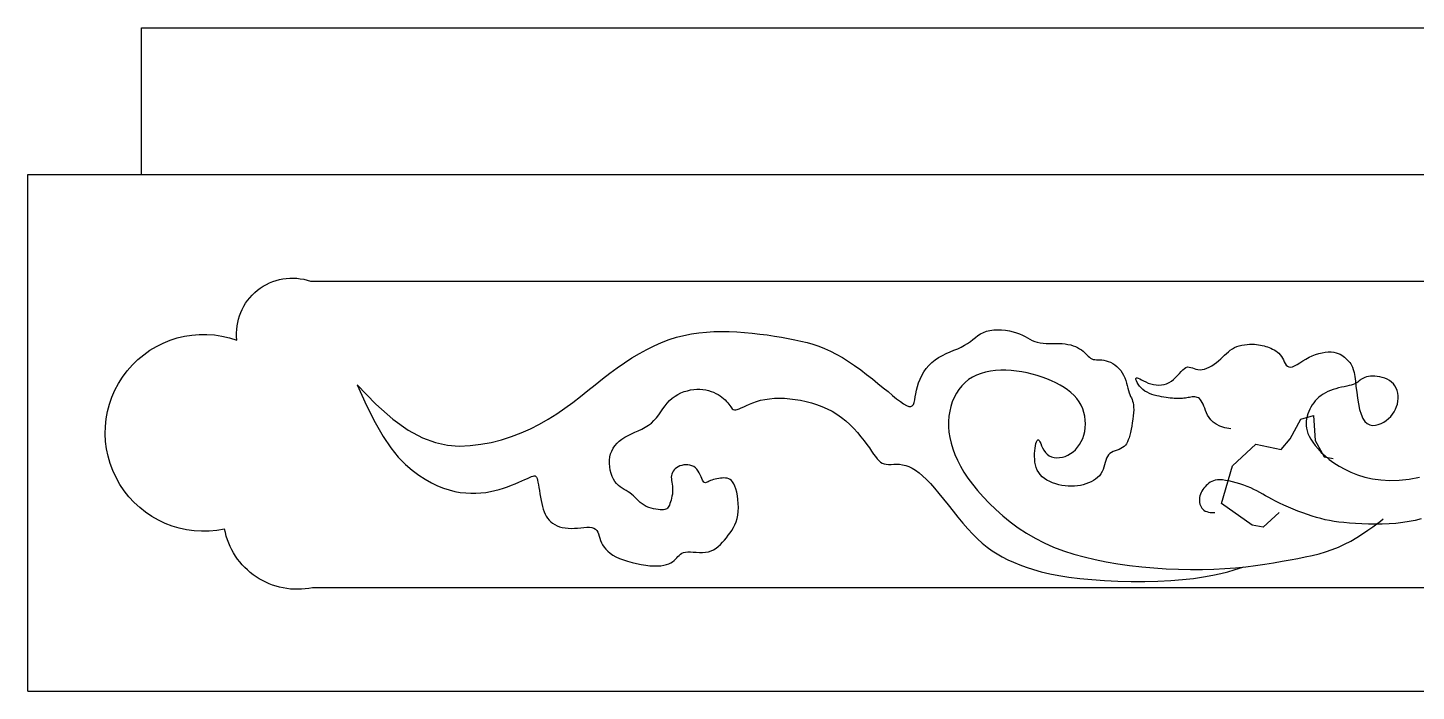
# Model space of a CAD drawing. Extents: x 1546 to 2300, y 2585 to 3453.
# Drawn here: x 1636.4 to 1821.6, y 2934.7 to 3023.2 of the extents above; entities that cross this region are included whole.
import ezdxf

# ---------------------------------------------------------------- set-up
doc = ezdxf.new("R2010")
doc.units = 0
doc.header["$LTSCALE"] = 100
doc.header["$MEASUREMENT"] = 0
doc.layers.add('4', color=4, linetype='CONTINUOUS')
doc.layers.add('7', color=7, linetype='CONTINUOUS')

msp = doc.modelspace()

# ---------------------------------------------------------------- linework, layer by layer
at = {"layer": '4'}
for p, q in [((1651.6, 3023.16), (2194.71, 3023.16)), ((1651.6, 3003.59), (1651.6, 3023.16)), ((1636.44, 3003.59), (2209.86, 3003.59)), ((1636.44, 2934.66), (1636.44, 3003.59)), ((1636.44, 2934.66), (2209.86, 2934.66))]:
    msp.add_line(p, q, dxfattribs=at)
at = {"layer": '7'}
msp.add_lwpolyline([(2172.97, 2989.35, -0.552985), (2182.79, 2981.5, -1.325829), (2184.43, 2956.3, -0.419525), (2172.73, 2948.46), (1674.4, 2948.46, -0.419525), (1662.69, 2956.3, -1.325829), (1664.33, 2981.5, -0.552985), (1674.16, 2989.35)], format="xyb", close=True, dxfattribs=at)
for points in [[(1680.39, 2975.51), (1682.88, 2972.95), (1685.14, 2970.96), (1687.19, 2969.49), (1689.07, 2968.47), (1690.81, 2967.82), (1692.43, 2967.48), (1693.96, 2967.37), (1695.43, 2967.43), (1696.86, 2967.6), (1698.26, 2967.86), (1699.63, 2968.2), (1700.96, 2968.62), (1702.25, 2969.11), (1703.5, 2969.67), (1704.7, 2970.28), (1705.87, 2970.95), (1706.99, 2971.66), (1708.07, 2972.41), (1709.12, 2973.18), (1710.14, 2973.97), (1711.14, 2974.76), (1712.13, 2975.55), (1713.1, 2976.32), (1714.08, 2977.07), (1715.06, 2977.79), (1716.04, 2978.47), (1717.02, 2979.11), (1718.01, 2979.7), (1719, 2980.25), (1719.99, 2980.74), (1720.98, 2981.18), (1721.97, 2981.56), (1722.96, 2981.87), (1723.95, 2982.12), (1724.95, 2982.32), (1725.95, 2982.47), (1726.95, 2982.57), (1727.95, 2982.63), (1728.96, 2982.65), (1729.98, 2982.64), (1731.01, 2982.59), (1732.03, 2982.52), (1733.05, 2982.43), (1734.06, 2982.31), (1735.06, 2982.18), (1736.03, 2982.03), (1736.97, 2981.88), (1737.87, 2981.72), (1738.74, 2981.55), (1739.57, 2981.37), (1740.38, 2981.17), (1741.17, 2980.95), (1741.95, 2980.69), (1742.72, 2980.39), (1743.5, 2980.04), (1744.28, 2979.63), (1745.09, 2979.17), (1745.9, 2978.65), (1746.72, 2978.1), (1747.53, 2977.51), (1748.32, 2976.92), (1749.1, 2976.31), (1749.83, 2975.72), (1750.53, 2975.15), (1751.18, 2974.62), (1751.79, 2974.12), (1752.33, 2973.68), (1752.83, 2973.31), (1753.26, 2973), (1753.64, 2972.78), (1753.96, 2972.66), (1754.22, 2972.63), (1754.41, 2972.72), (1754.56, 2972.9), (1754.67, 2973.17), (1754.75, 2973.51), (1754.82, 2973.91), (1754.9, 2974.35), (1754.98, 2974.82), (1755.1, 2975.31), (1755.26, 2975.81), (1755.45, 2976.3), (1755.69, 2976.79), (1755.97, 2977.26), (1756.28, 2977.71), (1756.64, 2978.13), (1757.03, 2978.52), (1757.46, 2978.87), (1757.93, 2979.18), (1758.43, 2979.46), (1758.94, 2979.7), (1759.46, 2979.92), (1759.97, 2980.14), (1760.47, 2980.35), (1760.95, 2980.57), (1761.39, 2980.8), (1761.79, 2981.05), (1762.16, 2981.31), (1762.5, 2981.58), (1762.84, 2981.84), (1763.17, 2982.09), (1763.52, 2982.32), (1763.9, 2982.52), (1764.31, 2982.68), (1764.77, 2982.79), (1765.27, 2982.85), (1765.79, 2982.88), (1766.32, 2982.86), (1766.85, 2982.81), (1767.37, 2982.73), (1767.86, 2982.61), (1768.32, 2982.48), (1768.73, 2982.32), (1769.11, 2982.14), (1769.45, 2981.96), (1769.78, 2981.78), (1770.09, 2981.6), (1770.41, 2981.44), (1770.74, 2981.3), (1771.08, 2981.2), (1771.46, 2981.12), (1771.86, 2981.08), (1772.27, 2981.06), (1772.7, 2981.06), (1773.14, 2981.06), (1773.57, 2981.06), (1774, 2981.06), (1774.41, 2981.04), (1774.81, 2980.99), (1775.18, 2980.93), (1775.54, 2980.85), (1775.87, 2980.75), (1776.18, 2980.63), (1776.47, 2980.5), (1776.73, 2980.35), (1776.97, 2980.2), (1777.19, 2980.03), (1777.38, 2979.85), (1777.55, 2979.67), (1777.72, 2979.5), (1777.88, 2979.35), (1778.04, 2979.2), (1778.2, 2979.09), (1778.38, 2978.99), (1778.56, 2978.93), (1778.77, 2978.9), (1778.98, 2978.88), (1779.21, 2978.87), (1779.45, 2978.87), (1779.71, 2978.85), (1779.98, 2978.81), (1780.26, 2978.75), (1780.55, 2978.66), (1780.84, 2978.54), (1781.14, 2978.38), (1781.43, 2978.19), (1781.71, 2977.98), (1781.97, 2977.73), (1782.21, 2977.46), (1782.42, 2977.15), (1782.6, 2976.83), (1782.75, 2976.48), (1782.88, 2976.13), (1782.99, 2975.77), (1783.08, 2975.42), (1783.17, 2975.08), (1783.26, 2974.76), (1783.34, 2974.47), (1783.44, 2974.22), (1783.53, 2973.99), (1783.63, 2973.78), (1783.72, 2973.57), (1783.8, 2973.36), (1783.87, 2973.12), (1783.92, 2972.86), (1783.94, 2972.55), (1783.95, 2972.2), (1783.93, 2971.8), (1783.89, 2971.38), (1783.83, 2970.93), (1783.76, 2970.48), (1783.68, 2970.03), (1783.59, 2969.6), (1783.5, 2969.19), (1783.41, 2968.82), (1783.32, 2968.48), (1783.22, 2968.18), (1783.1, 2967.91), (1782.97, 2967.68), (1782.83, 2967.47), (1782.66, 2967.3), (1782.46, 2967.15), (1782.24, 2967.03), (1781.99, 2966.92), (1781.74, 2966.82), (1781.47, 2966.73), (1781.22, 2966.63), (1780.98, 2966.51), (1780.76, 2966.36), (1780.58, 2966.19), (1780.43, 2965.97), (1780.32, 2965.73), (1780.22, 2965.45), (1780.14, 2965.16), (1780.06, 2964.85), (1779.98, 2964.54), (1779.87, 2964.24), (1779.74, 2963.95), (1779.57, 2963.67), (1779.37, 2963.41), (1779.13, 2963.18), (1778.87, 2962.96), (1778.58, 2962.77), (1778.26, 2962.59), (1777.93, 2962.44), (1777.57, 2962.31), (1777.21, 2962.2), (1776.83, 2962.11), (1776.43, 2962.05), (1776.03, 2962.01), (1775.62, 2962), (1775.21, 2962.01), (1774.79, 2962.04), (1774.37, 2962.11), (1773.95, 2962.19), (1773.54, 2962.31), (1773.13, 2962.45), (1772.75, 2962.62), (1772.38, 2962.81), (1772.05, 2963.03), (1771.75, 2963.27), (1771.48, 2963.55), (1771.27, 2963.84), (1771.09, 2964.16), (1770.95, 2964.5), (1770.85, 2964.86), (1770.78, 2965.22), (1770.74, 2965.6), (1770.72, 2965.97), (1770.72, 2966.35), (1770.75, 2966.72), (1770.79, 2967.07), (1770.84, 2967.4), (1770.91, 2967.69), (1770.98, 2967.92), (1771.07, 2968.09), (1771.15, 2968.19), (1771.24, 2968.19), (1771.34, 2968.1), (1771.43, 2967.92), (1771.54, 2967.69), (1771.66, 2967.41), (1771.8, 2967.11), (1771.97, 2966.8), (1772.17, 2966.52), (1772.41, 2966.27), (1772.68, 2966.07), (1772.99, 2965.93), (1773.33, 2965.84), (1773.68, 2965.8), (1774.05, 2965.82), (1774.43, 2965.88), (1774.8, 2965.99), (1775.17, 2966.15), (1775.52, 2966.35), (1775.86, 2966.6), (1776.17, 2966.88), (1776.46, 2967.2), (1776.72, 2967.56), (1776.94, 2967.95), (1777.14, 2968.38), (1777.29, 2968.83), (1777.41, 2969.31), (1777.48, 2969.8), (1777.51, 2970.31), (1777.49, 2970.83), (1777.42, 2971.35), (1777.31, 2971.86), (1777.15, 2972.35), (1776.93, 2972.83), (1776.67, 2973.28), (1776.35, 2973.71), (1775.99, 2974.11), (1775.58, 2974.49), (1775.13, 2974.85), (1774.65, 2975.18), (1774.12, 2975.5), (1773.57, 2975.79), (1772.98, 2976.07), (1772.37, 2976.32), (1771.74, 2976.56), (1771.08, 2976.77), (1770.41, 2976.95), (1769.72, 2977.12), (1769.02, 2977.25), (1768.32, 2977.35), (1767.61, 2977.43), (1766.91, 2977.47), (1766.21, 2977.47), (1765.52, 2977.44), (1764.85, 2977.36), (1764.2, 2977.24), (1763.58, 2977.06), (1762.99, 2976.83), (1762.44, 2976.55), (1761.93, 2976.22), (1761.45, 2975.83), (1761.02, 2975.4), (1760.64, 2974.92), (1760.29, 2974.41), (1760, 2973.86), (1759.75, 2973.27), (1759.55, 2972.66), (1759.4, 2972.01), (1759.3, 2971.35), (1759.25, 2970.66), (1759.25, 2969.95), (1759.31, 2969.23), (1759.42, 2968.5), (1759.59, 2967.75), (1759.81, 2966.99), (1760.09, 2966.23), (1760.43, 2965.46), (1760.84, 2964.68), (1761.31, 2963.88), (1761.84, 2963.08), (1762.44, 2962.26), (1763.11, 2961.43), (1763.85, 2960.58), (1764.66, 2959.73), (1765.54, 2958.88), (1766.48, 2958.05), (1767.48, 2957.24), (1768.53, 2956.47), (1769.64, 2955.74), (1770.8, 2955.06), (1772.02, 2954.45), (1773.27, 2953.9), (1774.58, 2953.4), (1775.94, 2952.96), (1777.34, 2952.57), (1778.79, 2952.22), (1780.28, 2951.92), (1781.82, 2951.66), (1783.4, 2951.44), (1785.02, 2951.26), (1786.65, 2951.11), (1788.29, 2951), (1789.92, 2950.93), (1791.53, 2950.9), (1793.11, 2950.9), (1794.64, 2950.94), (1796.11, 2951.02), (1797.53, 2951.13), (1798.88, 2951.27), (1800.18, 2951.43), (1801.42, 2951.6), (1802.61, 2951.79), (1803.74, 2951.99), (1804.81, 2952.18), (1805.84, 2952.38), (1806.82, 2952.57), (1807.76, 2952.78), (1808.67, 2953.01), (1809.54, 2953.27), (1810.4, 2953.55), (1811.24, 2953.88), (1812.07, 2954.26), (1812.89, 2954.69), (1813.69, 2955.16), (1814.46, 2955.64), (1815.17, 2956.13), (1815.83, 2956.59), (1816.39, 2957), (1816.87, 2957.36), (1817.23, 2957.64)], [(1796.92, 2969.65), (1796.1, 2969.81), (1795.45, 2970.02), (1794.93, 2970.27), (1794.53, 2970.55), (1794.22, 2970.85), (1793.99, 2971.17), (1793.81, 2971.49), (1793.67, 2971.81), (1793.54, 2972.12), (1793.42, 2972.41), (1793.3, 2972.69), (1793.19, 2972.95), (1793.08, 2973.18), (1792.96, 2973.38), (1792.84, 2973.55), (1792.71, 2973.69), (1792.57, 2973.79), (1792.42, 2973.86), (1792.26, 2973.9), (1792.09, 2973.92), (1791.92, 2973.92), (1791.75, 2973.91), (1791.57, 2973.88), (1791.39, 2973.85), (1791.21, 2973.82), (1791.02, 2973.79), (1790.84, 2973.77), (1790.65, 2973.74), (1790.46, 2973.72), (1790.25, 2973.71), (1790.04, 2973.7), (1789.82, 2973.69), (1789.59, 2973.7), (1789.35, 2973.71), (1789.1, 2973.73), (1788.83, 2973.75), (1788.56, 2973.79), (1788.27, 2973.83), (1787.97, 2973.88), (1787.66, 2973.93), (1787.34, 2974), (1787.01, 2974.07), (1786.69, 2974.16), (1786.36, 2974.26), (1786.04, 2974.38), (1785.73, 2974.53), (1785.45, 2974.7), (1785.18, 2974.89), (1784.94, 2975.12), (1784.72, 2975.36), (1784.55, 2975.6), (1784.41, 2975.84), (1784.31, 2976.05), (1784.25, 2976.24), (1784.25, 2976.37), (1784.3, 2976.45), (1784.4, 2976.46), (1784.55, 2976.42), (1784.75, 2976.33), (1784.99, 2976.2), (1785.26, 2976.06), (1785.56, 2975.91), (1785.88, 2975.77), (1786.22, 2975.65), (1786.57, 2975.56), (1786.93, 2975.51), (1787.29, 2975.5), (1787.65, 2975.52), (1788, 2975.58), (1788.34, 2975.68), (1788.67, 2975.82), (1788.98, 2976.01), (1789.27, 2976.24), (1789.54, 2976.5), (1789.8, 2976.78), (1790.04, 2977.05), (1790.26, 2977.31), (1790.48, 2977.54), (1790.7, 2977.73), (1790.91, 2977.85), (1791.12, 2977.91), (1791.33, 2977.9), (1791.55, 2977.86), (1791.77, 2977.78), (1792.01, 2977.7), (1792.25, 2977.62), (1792.51, 2977.56), (1792.79, 2977.53), (1793.08, 2977.56), (1793.39, 2977.63), (1793.71, 2977.74), (1794.03, 2977.89), (1794.35, 2978.07), (1794.67, 2978.28), (1794.98, 2978.5), (1795.27, 2978.73), (1795.55, 2978.98), (1795.81, 2979.22), (1796.07, 2979.47), (1796.32, 2979.7), (1796.57, 2979.93), (1796.83, 2980.14), (1797.11, 2980.33), (1797.4, 2980.49), (1797.71, 2980.63), (1798.03, 2980.74), (1798.37, 2980.82), (1798.72, 2980.88), (1799.06, 2980.92), (1799.4, 2980.94), (1799.73, 2980.94), (1800.04, 2980.94), (1800.33, 2980.91), (1800.6, 2980.88), (1800.85, 2980.84), (1801.1, 2980.79), (1801.33, 2980.73), (1801.56, 2980.66), (1801.78, 2980.58), (1802, 2980.49), (1802.23, 2980.4), (1802.46, 2980.3), (1802.68, 2980.18), (1802.9, 2980.05), (1803.11, 2979.9), (1803.3, 2979.74), (1803.48, 2979.55), (1803.65, 2979.33), (1803.79, 2979.1), (1803.91, 2978.85), (1804.03, 2978.6), (1804.16, 2978.37), (1804.29, 2978.17), (1804.45, 2978.02), (1804.63, 2977.92), (1804.85, 2977.89), (1805.11, 2977.95), (1805.41, 2978.07), (1805.75, 2978.26), (1806.11, 2978.47), (1806.5, 2978.72), (1806.91, 2978.96), (1807.34, 2979.2), (1807.77, 2979.41), (1808.21, 2979.59), (1808.64, 2979.72), (1809.07, 2979.82), (1809.49, 2979.88), (1809.89, 2979.91), (1810.27, 2979.91), (1810.62, 2979.88), (1810.94, 2979.81), (1811.22, 2979.73), (1811.47, 2979.62), (1811.69, 2979.49), (1811.88, 2979.35), (1812.06, 2979.21), (1812.22, 2979.06), (1812.36, 2978.91), (1812.5, 2978.77), (1812.63, 2978.64), (1812.76, 2978.5), (1812.89, 2978.35), (1813, 2978.15), (1813.12, 2977.9), (1813.23, 2977.58), (1813.33, 2977.17), (1813.42, 2976.65), (1813.51, 2976.03), (1813.59, 2975.32), (1813.69, 2974.55), (1813.8, 2973.76), (1813.92, 2972.98), (1814.08, 2972.25), (1814.27, 2971.6), (1814.5, 2971.05), (1814.78, 2970.64), (1815.1, 2970.36), (1815.45, 2970.19), (1815.81, 2970.12), (1816.19, 2970.14), (1816.57, 2970.23), (1816.95, 2970.38), (1817.31, 2970.57), (1817.64, 2970.79), (1817.94, 2971.05), (1818.22, 2971.32), (1818.46, 2971.62), (1818.68, 2971.94), (1818.86, 2972.27), (1819, 2972.62), (1819.11, 2972.97), (1819.18, 2973.33), (1819.21, 2973.7), (1819.21, 2974.06), (1819.16, 2974.42), (1819.08, 2974.76), (1818.96, 2975.08), (1818.79, 2975.38), (1818.59, 2975.65), (1818.34, 2975.89), (1818.06, 2976.1), (1817.76, 2976.27), (1817.44, 2976.41), (1817.1, 2976.53), (1816.76, 2976.61), (1816.43, 2976.66), (1816.1, 2976.69), (1815.8, 2976.7), (1815.51, 2976.67), (1815.25, 2976.63), (1815, 2976.58), (1814.78, 2976.51), (1814.58, 2976.43), (1814.41, 2976.34), (1814.26, 2976.25), (1814.14, 2976.16), (1814.03, 2976.07), (1813.93, 2975.98), (1813.83, 2975.9), (1813.72, 2975.81), (1813.59, 2975.73), (1813.42, 2975.65), (1813.22, 2975.57), (1812.97, 2975.5), (1812.68, 2975.43), (1812.36, 2975.35), (1812.01, 2975.28), (1811.65, 2975.2), (1811.28, 2975.11), (1810.9, 2975.01), (1810.54, 2974.89), (1810.18, 2974.76), (1809.85, 2974.62), (1809.52, 2974.46), (1809.22, 2974.29), (1808.93, 2974.09), (1808.66, 2973.88), (1808.41, 2973.66), (1808.17, 2973.41), (1807.96, 2973.15), (1807.76, 2972.87), (1807.58, 2972.57), (1807.43, 2972.27), (1807.29, 2971.96), (1807.18, 2971.64), (1807.08, 2971.33), (1807.01, 2971.01), (1806.96, 2970.7), (1806.94, 2970.38), (1806.95, 2970.06), (1806.99, 2969.74), (1807.07, 2969.4), (1807.19, 2969.05), (1807.36, 2968.68), (1807.57, 2968.29), (1807.84, 2967.87), (1808.16, 2967.43), (1808.54, 2966.98), (1808.97, 2966.52), (1809.47, 2966.05), (1810.03, 2965.59), (1810.65, 2965.13), (1811.34, 2964.69), (1812.09, 2964.26), (1812.92, 2963.87), (1813.81, 2963.52), (1814.77, 2963.22), (1815.81, 2962.99), (1816.91, 2962.84), (1818.09, 2962.77), (1819.35, 2962.81), (1820.68, 2962.95), (1822.06, 2963.2)], [(1680.39, 2975.51), (1681.61, 2972.79), (1682.76, 2970.51), (1683.85, 2968.64), (1684.88, 2967.12), (1685.86, 2965.9), (1686.8, 2964.92), (1687.71, 2964.13), (1688.58, 2963.49), (1689.43, 2962.94), (1690.27, 2962.47), (1691.08, 2962.08), (1691.87, 2961.76), (1692.65, 2961.51), (1693.4, 2961.32), (1694.13, 2961.19), (1694.85, 2961.11), (1695.55, 2961.07), (1696.22, 2961.07), (1696.88, 2961.11), (1697.52, 2961.19), (1698.15, 2961.29), (1698.75, 2961.42), (1699.33, 2961.57), (1699.9, 2961.75), (1700.44, 2961.93), (1700.97, 2962.13), (1701.46, 2962.33), (1701.93, 2962.53), (1702.35, 2962.72), (1702.74, 2962.89), (1703.09, 2963.05), (1703.38, 2963.19), (1703.63, 2963.29), (1703.83, 2963.36), (1703.99, 2963.39), (1704.11, 2963.38), (1704.21, 2963.32), (1704.3, 2963.21), (1704.36, 2963.05), (1704.42, 2962.83), (1704.48, 2962.54), (1704.55, 2962.2), (1704.61, 2961.82), (1704.67, 2961.42), (1704.74, 2960.99), (1704.82, 2960.55), (1704.9, 2960.12), (1704.99, 2959.71), (1705.08, 2959.31), (1705.18, 2958.95), (1705.3, 2958.61), (1705.44, 2958.29), (1705.59, 2958), (1705.76, 2957.73), (1705.96, 2957.49), (1706.19, 2957.26), (1706.44, 2957.07), (1706.73, 2956.89), (1707.03, 2956.74), (1707.37, 2956.61), (1707.73, 2956.51), (1708.1, 2956.44), (1708.5, 2956.4), (1708.91, 2956.38), (1709.34, 2956.4), (1709.77, 2956.43), (1710.2, 2956.47), (1710.61, 2956.51), (1711.01, 2956.53), (1711.37, 2956.54), (1711.69, 2956.5), (1711.96, 2956.42), (1712.17, 2956.29), (1712.33, 2956.11), (1712.46, 2955.89), (1712.56, 2955.64), (1712.65, 2955.36), (1712.74, 2955.07), (1712.84, 2954.77), (1712.96, 2954.46), (1713.11, 2954.17), (1713.3, 2953.88), (1713.53, 2953.6), (1713.8, 2953.33), (1714.11, 2953.08), (1714.48, 2952.83), (1714.89, 2952.6), (1715.36, 2952.38), (1715.88, 2952.18), (1716.45, 2951.99), (1717.04, 2951.83), (1717.65, 2951.69), (1718.26, 2951.57), (1718.86, 2951.48), (1719.43, 2951.41), (1719.97, 2951.38), (1720.45, 2951.38), (1720.89, 2951.41), (1721.28, 2951.48), (1721.63, 2951.56), (1721.93, 2951.67), (1722.2, 2951.8), (1722.44, 2951.94), (1722.65, 2952.1), (1722.84, 2952.27), (1723, 2952.45), (1723.16, 2952.62), (1723.32, 2952.78), (1723.5, 2952.93), (1723.69, 2953.06), (1723.91, 2953.16), (1724.17, 2953.22), (1724.48, 2953.25), (1724.83, 2953.25), (1725.21, 2953.22), (1725.61, 2953.2), (1726.02, 2953.18), (1726.43, 2953.17), (1726.83, 2953.2), (1727.22, 2953.26), (1727.58, 2953.38), (1727.92, 2953.54), (1728.24, 2953.74), (1728.54, 2953.98), (1728.83, 2954.24), (1729.1, 2954.53), (1729.36, 2954.83), (1729.62, 2955.14), (1729.87, 2955.46), (1730.12, 2955.79), (1730.35, 2956.12), (1730.56, 2956.48), (1730.75, 2956.85), (1730.92, 2957.25), (1731.05, 2957.68), (1731.14, 2958.14), (1731.2, 2958.64), (1731.22, 2959.16), (1731.2, 2959.69), (1731.15, 2960.22), (1731.08, 2960.73), (1730.99, 2961.21), (1730.87, 2961.65), (1730.74, 2962.03), (1730.6, 2962.34), (1730.45, 2962.58), (1730.29, 2962.77), (1730.11, 2962.91), (1729.93, 2963.01), (1729.73, 2963.07), (1729.52, 2963.1), (1729.3, 2963.11), (1729.07, 2963.1), (1728.83, 2963.08), (1728.59, 2963.05), (1728.36, 2963), (1728.12, 2962.95), (1727.9, 2962.89), (1727.69, 2962.82), (1727.5, 2962.75), (1727.33, 2962.67), (1727.18, 2962.6), (1727.05, 2962.54), (1726.93, 2962.5), (1726.82, 2962.48), (1726.72, 2962.5), (1726.63, 2962.56), (1726.54, 2962.67), (1726.45, 2962.83), (1726.35, 2963.03), (1726.25, 2963.27), (1726.14, 2963.52), (1726.01, 2963.78), (1725.86, 2964.03), (1725.69, 2964.27), (1725.5, 2964.47), (1725.27, 2964.63), (1725.02, 2964.74), (1724.76, 2964.82), (1724.48, 2964.86), (1724.21, 2964.86), (1723.93, 2964.84), (1723.66, 2964.79), (1723.41, 2964.71), (1723.18, 2964.61), (1722.98, 2964.48), (1722.8, 2964.34), (1722.64, 2964.19), (1722.51, 2964.01), (1722.41, 2963.83), (1722.34, 2963.63), (1722.29, 2963.43), (1722.27, 2963.21), (1722.28, 2962.99), (1722.31, 2962.76), (1722.34, 2962.53), (1722.38, 2962.28), (1722.42, 2962.03), (1722.44, 2961.77), (1722.45, 2961.51), (1722.44, 2961.23), (1722.41, 2960.96), (1722.36, 2960.68), (1722.31, 2960.42), (1722.24, 2960.16), (1722.16, 2959.92), (1722.09, 2959.7), (1722.01, 2959.5), (1721.94, 2959.34), (1721.86, 2959.2), (1721.78, 2959.09), (1721.68, 2959), (1721.56, 2958.94), (1721.42, 2958.9), (1721.25, 2958.87), (1721.05, 2958.86), (1720.8, 2958.87), (1720.53, 2958.9), (1720.23, 2958.94), (1719.91, 2959), (1719.58, 2959.08), (1719.26, 2959.19), (1718.94, 2959.31), (1718.65, 2959.46), (1718.37, 2959.64), (1718.12, 2959.84), (1717.88, 2960.05), (1717.66, 2960.27), (1717.44, 2960.49), (1717.22, 2960.71), (1717, 2960.92), (1716.76, 2961.11), (1716.52, 2961.28), (1716.26, 2961.43), (1716, 2961.59), (1715.73, 2961.75), (1715.47, 2961.92), (1715.22, 2962.12), (1714.98, 2962.35), (1714.76, 2962.63), (1714.56, 2962.95), (1714.39, 2963.32), (1714.25, 2963.72), (1714.13, 2964.15), (1714.06, 2964.59), (1714.02, 2965.04), (1714.03, 2965.48), (1714.08, 2965.91), (1714.18, 2966.32), (1714.32, 2966.7), (1714.52, 2967.07), (1714.75, 2967.41), (1715.03, 2967.73), (1715.34, 2968.02), (1715.69, 2968.3), (1716.08, 2968.55), (1716.5, 2968.78), (1716.95, 2969), (1717.41, 2969.2), (1717.87, 2969.41), (1718.34, 2969.63), (1718.79, 2969.87), (1719.21, 2970.13), (1719.61, 2970.43), (1719.96, 2970.76), (1720.29, 2971.13), (1720.59, 2971.52), (1720.87, 2971.92), (1721.15, 2972.32), (1721.44, 2972.71), (1721.73, 2973.08), (1722.05, 2973.43), (1722.4, 2973.74), (1722.77, 2974.02), (1723.16, 2974.26), (1723.56, 2974.46), (1723.98, 2974.62), (1724.41, 2974.75), (1724.83, 2974.85), (1725.26, 2974.91), (1725.67, 2974.94), (1726.08, 2974.94), (1726.48, 2974.91), (1726.86, 2974.85), (1727.23, 2974.76), (1727.58, 2974.66), (1727.91, 2974.53), (1728.22, 2974.39), (1728.51, 2974.24), (1728.78, 2974.07), (1729.02, 2973.89), (1729.25, 2973.7), (1729.45, 2973.51), (1729.63, 2973.32), (1729.8, 2973.13), (1729.94, 2972.95), (1730.07, 2972.78), (1730.19, 2972.61), (1730.3, 2972.47), (1730.41, 2972.35), (1730.54, 2972.26), (1730.69, 2972.21), (1730.86, 2972.2), (1731.06, 2972.23), (1731.31, 2972.32), (1731.6, 2972.44), (1731.93, 2972.6), (1732.3, 2972.78), (1732.71, 2972.96), (1733.16, 2973.15), (1733.65, 2973.32), (1734.19, 2973.47), (1734.76, 2973.59), (1735.38, 2973.67), (1736.02, 2973.73), (1736.69, 2973.74), (1737.38, 2973.73), (1738.08, 2973.67), (1738.8, 2973.59), (1739.52, 2973.47), (1740.24, 2973.32), (1740.95, 2973.13), (1741.66, 2972.91), (1742.36, 2972.65), (1743.04, 2972.35), (1743.71, 2972), (1744.35, 2971.62), (1744.97, 2971.19), (1745.55, 2970.72), (1746.1, 2970.22), (1746.63, 2969.69), (1747.11, 2969.15), (1747.56, 2968.61), (1747.98, 2968.08), (1748.35, 2967.58), (1748.69, 2967.11), (1748.99, 2966.68), (1749.25, 2966.3), (1749.49, 2965.96), (1749.72, 2965.67), (1749.94, 2965.43), (1750.16, 2965.23), (1750.4, 2965.09), (1750.65, 2964.99), (1750.94, 2964.93), (1751.25, 2964.92), (1751.59, 2964.92), (1751.95, 2964.93), (1752.32, 2964.94), (1752.72, 2964.93), (1753.12, 2964.88), (1753.54, 2964.79), (1753.96, 2964.64), (1754.4, 2964.42), (1754.85, 2964.15), (1755.31, 2963.81), (1755.79, 2963.4), (1756.3, 2962.92), (1756.83, 2962.37), (1757.38, 2961.75), (1757.97, 2961.05), (1758.58, 2960.3), (1759.21, 2959.51), (1759.85, 2958.7), (1760.51, 2957.89), (1761.16, 2957.09), (1761.82, 2956.33), (1762.47, 2955.62), (1763.11, 2954.98), (1763.75, 2954.4), (1764.39, 2953.88), (1765.05, 2953.41), (1765.72, 2952.98), (1766.41, 2952.58), (1767.15, 2952.21), (1767.92, 2951.86), (1768.74, 2951.52), (1769.62, 2951.2), (1770.58, 2950.89), (1771.61, 2950.6), (1772.74, 2950.33), (1773.96, 2950.09), (1775.31, 2949.88), (1776.77, 2949.7), (1778.37, 2949.55), (1780.06, 2949.44), (1781.83, 2949.36), (1783.62, 2949.32), (1785.42, 2949.32), (1787.18, 2949.36), (1788.88, 2949.44), (1790.47, 2949.56), (1791.94, 2949.72), (1793.27, 2949.92), (1794.48, 2950.14), (1795.55, 2950.37), (1796.51, 2950.61), (1797.35, 2950.84), (1798.07, 2951.06), (1798.68, 2951.25)], [(1803.36, 2958.48), (1801.2, 2956.56), (1799.76, 2956.8), (1795.67, 2959.68), (1797.11, 2964.73), (1800.24, 2967.61), (1803.6, 2966.89), (1804.8, 2968.33), (1806.25, 2970.97), (1807.93, 2971.45), (1808.17, 2968.09), (1809.37, 2965.93), (1810.57, 2965.69)], [(1822.29, 2957.65), (1821.5, 2957.45), (1820.68, 2957.28), (1819.82, 2957.15), (1818.93, 2957.05), (1818.02, 2956.98), (1817.09, 2956.95), (1816.16, 2956.94), (1815.25, 2956.95), (1814.36, 2956.98), (1813.52, 2957.03), (1812.72, 2957.09), (1811.99, 2957.15), (1811.31, 2957.23), (1810.68, 2957.32), (1810.08, 2957.42), (1809.49, 2957.54), (1808.92, 2957.68), (1808.34, 2957.84), (1807.74, 2958.02), (1807.12, 2958.23), (1806.49, 2958.46), (1805.85, 2958.7), (1805.21, 2958.96), (1804.58, 2959.22), (1803.98, 2959.49), (1803.4, 2959.75), (1802.87, 2960.01), (1802.39, 2960.26), (1801.95, 2960.5), (1801.54, 2960.73), (1801.15, 2960.96), (1800.77, 2961.17), (1800.38, 2961.38), (1799.99, 2961.58), (1799.56, 2961.78), (1799.1, 2961.97), (1798.62, 2962.15), (1798.12, 2962.31), (1797.62, 2962.47), (1797.13, 2962.6), (1796.65, 2962.71), (1796.2, 2962.79), (1795.79, 2962.84), (1795.43, 2962.86), (1795.11, 2962.84), (1794.83, 2962.8), (1794.58, 2962.73), (1794.36, 2962.64), (1794.16, 2962.53), (1793.98, 2962.4), (1793.8, 2962.25), (1793.63, 2962.1), (1793.47, 2961.93), (1793.32, 2961.75), (1793.17, 2961.56), (1793.04, 2961.36), (1792.93, 2961.16), (1792.84, 2960.95), (1792.77, 2960.73), (1792.72, 2960.51), (1792.7, 2960.28), (1792.7, 2960.06), (1792.72, 2959.84), (1792.77, 2959.63), (1792.84, 2959.43), (1792.93, 2959.25), (1793.04, 2959.08), (1793.17, 2958.93), (1793.32, 2958.81), (1793.49, 2958.7), (1793.69, 2958.62), (1793.91, 2958.56), (1794.16, 2958.51), (1794.44, 2958.49), (1794.75, 2958.48)]]:
    msp.add_lwpolyline(points, dxfattribs=at)

doc.saveas('drawing.dxf')
